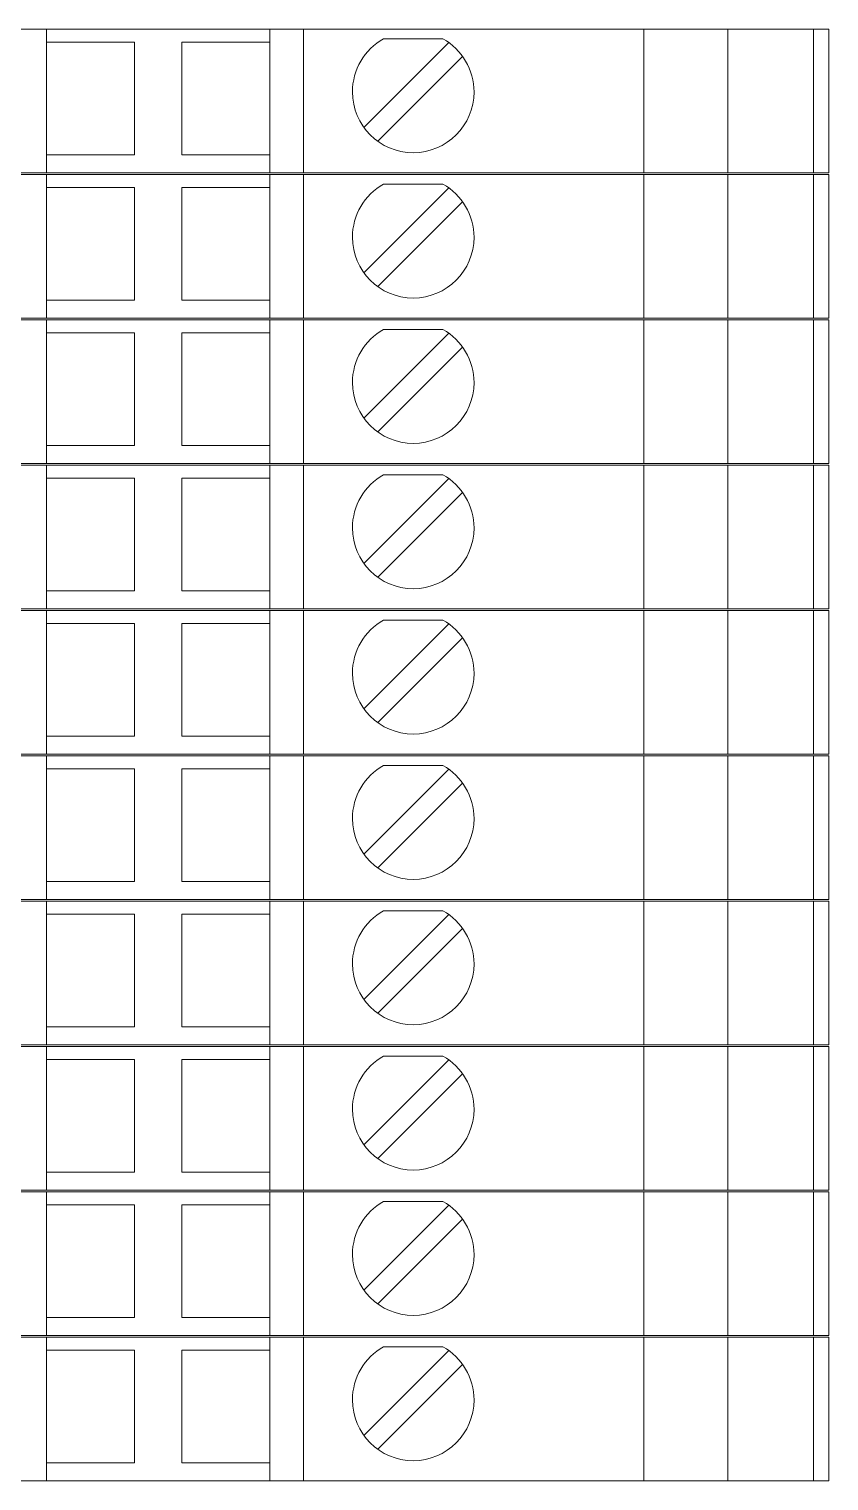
# Model space of a CAD drawing. Header units: millimetres. Extents: x 4962 to 7449, y 754 to 2938.
# Drawn here: x 5690.4 to 5719, y 2289.6 to 2341.5 of the extents above; entities that cross this region are included whole.
import ezdxf

# ---------------------------------------------------------------- set-up
doc = ezdxf.new("R2010")
doc.units = ezdxf.units.MM
doc.layers.add('000-PI-Oprema', color=30, linetype='Continuous', lineweight=5)

msp = doc.modelspace()

# ---------------------------------------------------------------- linework, layer by layer
at = {"layer": '000-PI-Oprema', "color": 0, "linetype": 'ByBlock', "lineweight": 0}
for p, q in [((5690.996, 2341.519), (5689.796, 2341.519)), ((5690.996, 2341.519), (5690.996, 2341.519)), ((5690.996, 2341.519), (5698.996, 2341.519)), ((5690.996, 2341.519), (5690.996, 2336.369)), ((5698.996, 2341.519), (5698.996, 2341.519)), ((5700.196, 2341.519), (5698.996, 2341.519)), ((5698.996, 2336.369), (5698.996, 2341.519)), ((5718.996, 2341.519), (5700.196, 2341.519)), ((5700.196, 2336.369), (5700.196, 2341.519)), ((5712.373, 2336.369), (5712.373, 2341.519)), ((5715.373, 2336.369), (5715.373, 2341.519)), ((5718.449, 2341.519), (5718.449, 2336.369)), ((5718.996, 2336.369), (5718.996, 2341.519)), ((5690.996, 2341.044), (5690.996, 2341.044)), ((5690.996, 2341.044), (5694.146, 2341.044)), ((5694.146, 2341.044), (5694.146, 2337.019)), ((5694.146, 2341.044), (5694.146, 2341.044)), ((5695.846, 2337.019), (5695.846, 2341.044)), ((5695.846, 2341.044), (5695.846, 2341.044)), ((5695.846, 2341.044), (5698.996, 2341.044)), ((5698.996, 2341.044), (5698.996, 2341.044)), ((5705.392, 2341.034), (5702.356, 2337.999)), ((5703.063, 2341.169), (5705.18, 2341.169)), ((5703.063, 2341.169), (5703.063, 2341.169)), ((5705.18, 2341.169), (5705.18, 2341.169)), ((5700.196, 2340.569), (5700.196, 2337.969)), ((5700.196, 2340.569), (5700.196, 2340.569)), ((5702.851, 2337.504), (5705.887, 2340.539)), ((5700.196, 2337.969), (5700.196, 2337.969)), ((5690.996, 2337.019), (5690.996, 2337.019)), ((5694.146, 2337.019), (5690.996, 2337.019)), ((5694.146, 2337.019), (5694.146, 2337.019)), ((5698.996, 2337.019), (5695.846, 2337.019)), ((5695.846, 2337.019), (5695.846, 2337.019)), ((5698.996, 2337.019), (5698.996, 2337.019)), ((5690.996, 2336.369), (5689.796, 2336.369)), ((5690.996, 2336.319), (5689.796, 2336.319)), ((5690.996, 2336.369), (5698.996, 2336.369)), ((5690.996, 2336.369), (5690.996, 2336.369)), ((5690.996, 2336.319), (5690.996, 2336.319)), ((5690.996, 2336.319), (5698.996, 2336.319)), ((5690.996, 2336.319), (5690.996, 2331.169)), ((5700.196, 2336.369), (5698.996, 2336.369)), ((5698.996, 2336.369), (5698.996, 2336.369)), ((5698.996, 2336.319), (5698.996, 2336.319)), ((5700.196, 2336.319), (5698.996, 2336.319)), ((5698.996, 2331.169), (5698.996, 2336.319)), ((5718.996, 2336.369), (5700.196, 2336.369)), ((5718.996, 2336.319), (5700.196, 2336.319)), ((5700.196, 2331.169), (5700.196, 2336.319)), ((5712.373, 2331.169), (5712.373, 2336.319)), ((5715.373, 2331.169), (5715.373, 2336.319)), ((5718.996, 2336.369), (5718.314, 2336.369)), ((5718.449, 2336.319), (5718.449, 2331.169)), ((5718.996, 2331.169), (5718.996, 2336.319)), ((5690.996, 2335.844), (5690.996, 2335.844)), ((5690.996, 2335.844), (5694.146, 2335.844)), ((5694.146, 2335.844), (5694.146, 2331.819)), ((5694.146, 2335.844), (5694.146, 2335.844)), ((5695.846, 2331.819), (5695.846, 2335.844)), ((5695.846, 2335.844), (5695.846, 2335.844)), ((5695.846, 2335.844), (5698.996, 2335.844)), ((5698.996, 2335.844), (5698.996, 2335.844)), ((5705.392, 2335.834), (5702.356, 2332.799)), ((5703.063, 2335.969), (5705.18, 2335.969)), ((5703.063, 2335.969), (5703.063, 2335.969)), ((5705.18, 2335.969), (5705.18, 2335.969)), ((5700.196, 2335.369), (5700.196, 2332.769)), ((5700.196, 2335.369), (5700.196, 2335.369)), ((5702.851, 2332.304), (5705.887, 2335.339)), ((5700.196, 2332.769), (5700.196, 2332.769)), ((5690.996, 2331.819), (5690.996, 2331.819)), ((5694.146, 2331.819), (5690.996, 2331.819)), ((5694.146, 2331.819), (5694.146, 2331.819)), ((5698.996, 2331.819), (5695.846, 2331.819)), ((5695.846, 2331.819), (5695.846, 2331.819)), ((5698.996, 2331.819), (5698.996, 2331.819)), ((5690.996, 2331.169), (5689.796, 2331.169)), ((5690.996, 2331.119), (5689.796, 2331.119)), ((5690.996, 2331.169), (5698.996, 2331.169)), ((5690.996, 2331.169), (5690.996, 2331.169)), ((5690.996, 2331.119), (5690.996, 2331.119)), ((5690.996, 2331.119), (5698.996, 2331.119)), ((5690.996, 2331.119), (5690.996, 2325.969)), ((5700.196, 2331.169), (5698.996, 2331.169)), ((5698.996, 2331.169), (5698.996, 2331.169)), ((5698.996, 2331.119), (5698.996, 2331.119)), ((5700.196, 2331.119), (5698.996, 2331.119)), ((5698.996, 2325.969), (5698.996, 2331.119)), ((5718.996, 2331.169), (5700.196, 2331.169)), ((5718.996, 2331.119), (5700.196, 2331.119)), ((5700.196, 2325.969), (5700.196, 2331.119)), ((5712.373, 2325.969), (5712.373, 2331.119)), ((5715.373, 2325.969), (5715.373, 2331.119)), ((5718.996, 2331.169), (5718.314, 2331.169)), ((5718.449, 2331.119), (5718.449, 2325.969)), ((5718.996, 2325.969), (5718.996, 2331.119)), ((5690.996, 2330.644), (5690.996, 2330.644)), ((5690.996, 2330.644), (5694.146, 2330.644)), ((5694.146, 2330.644), (5694.146, 2326.619)), ((5694.146, 2330.644), (5694.146, 2330.644)), ((5695.846, 2326.619), (5695.846, 2330.644)), ((5695.846, 2330.644), (5695.846, 2330.644)), ((5695.846, 2330.644), (5698.996, 2330.644)), ((5698.996, 2330.644), (5698.996, 2330.644)), ((5705.392, 2330.634), (5702.356, 2327.599)), ((5703.063, 2330.769), (5705.18, 2330.769)), ((5703.063, 2330.769), (5703.063, 2330.769)), ((5705.18, 2330.769), (5705.18, 2330.769)), ((5700.196, 2330.169), (5700.196, 2327.569)), ((5700.196, 2330.169), (5700.196, 2330.169)), ((5702.851, 2327.104), (5705.887, 2330.139)), ((5700.196, 2327.569), (5700.196, 2327.569)), ((5690.996, 2326.619), (5690.996, 2326.619)), ((5694.146, 2326.619), (5690.996, 2326.619)), ((5694.146, 2326.619), (5694.146, 2326.619)), ((5698.996, 2326.619), (5695.846, 2326.619)), ((5695.846, 2326.619), (5695.846, 2326.619)), ((5698.996, 2326.619), (5698.996, 2326.619)), ((5690.996, 2325.969), (5689.796, 2325.969)), ((5690.996, 2325.919), (5689.796, 2325.919)), ((5690.996, 2325.969), (5698.996, 2325.969)), ((5690.996, 2325.969), (5690.996, 2325.969)), ((5690.996, 2325.919), (5690.996, 2325.919)), ((5690.996, 2325.919), (5698.996, 2325.919)), ((5690.996, 2325.919), (5690.996, 2320.769)), ((5700.196, 2325.969), (5698.996, 2325.969)), ((5698.996, 2325.969), (5698.996, 2325.969)), ((5698.996, 2325.919), (5698.996, 2325.919)), ((5700.196, 2325.919), (5698.996, 2325.919)), ((5698.996, 2320.769), (5698.996, 2325.919)), ((5718.996, 2325.969), (5700.196, 2325.969)), ((5718.996, 2325.919), (5700.196, 2325.919)), ((5700.196, 2320.769), (5700.196, 2325.919)), ((5712.373, 2320.769), (5712.373, 2325.919)), ((5715.373, 2320.769), (5715.373, 2325.919)), ((5718.996, 2325.969), (5718.314, 2325.969)), ((5718.449, 2325.919), (5718.449, 2320.769)), ((5718.996, 2320.769), (5718.996, 2325.919)), ((5690.996, 2325.444), (5690.996, 2325.444)), ((5690.996, 2325.444), (5694.146, 2325.444)), ((5694.146, 2325.444), (5694.146, 2321.419)), ((5694.146, 2325.444), (5694.146, 2325.444)), ((5695.846, 2321.419), (5695.846, 2325.444)), ((5695.846, 2325.444), (5695.846, 2325.444)), ((5695.846, 2325.444), (5698.996, 2325.444)), ((5698.996, 2325.444), (5698.996, 2325.444)), ((5705.392, 2325.434), (5702.356, 2322.399)), ((5703.063, 2325.569), (5705.18, 2325.569)), ((5703.063, 2325.569), (5703.063, 2325.569)), ((5705.18, 2325.569), (5705.18, 2325.569)), ((5700.196, 2324.969), (5700.196, 2322.369)), ((5700.196, 2324.969), (5700.196, 2324.969)), ((5702.851, 2321.904), (5705.887, 2324.939)), ((5700.196, 2322.369), (5700.196, 2322.369)), ((5690.996, 2321.419), (5690.996, 2321.419)), ((5694.146, 2321.419), (5690.996, 2321.419)), ((5694.146, 2321.419), (5694.146, 2321.419)), ((5698.996, 2321.419), (5695.846, 2321.419)), ((5695.846, 2321.419), (5695.846, 2321.419)), ((5698.996, 2321.419), (5698.996, 2321.419)), ((5690.996, 2320.769), (5689.796, 2320.769)), ((5690.996, 2320.719), (5689.796, 2320.719)), ((5690.996, 2320.769), (5698.996, 2320.769)), ((5690.996, 2320.769), (5690.996, 2320.769)), ((5690.996, 2320.719), (5690.996, 2320.719)), ((5690.996, 2320.719), (5698.996, 2320.719)), ((5690.996, 2320.719), (5690.996, 2315.569)), ((5700.196, 2320.769), (5698.996, 2320.769)), ((5698.996, 2320.769), (5698.996, 2320.769)), ((5698.996, 2320.719), (5698.996, 2320.719)), ((5700.196, 2320.719), (5698.996, 2320.719)), ((5698.996, 2315.569), (5698.996, 2320.719)), ((5718.996, 2320.769), (5700.196, 2320.769)), ((5718.996, 2320.719), (5700.196, 2320.719)), ((5700.196, 2315.569), (5700.196, 2320.719)), ((5712.373, 2315.569), (5712.373, 2320.719)), ((5715.373, 2315.569), (5715.373, 2320.719)), ((5718.996, 2320.769), (5718.314, 2320.769)), ((5718.449, 2320.719), (5718.449, 2315.569)), ((5718.996, 2315.569), (5718.996, 2320.719)), ((5690.996, 2320.244), (5690.996, 2320.244)), ((5690.996, 2320.244), (5694.146, 2320.244)), ((5694.146, 2320.244), (5694.146, 2316.219)), ((5694.146, 2320.244), (5694.146, 2320.244)), ((5695.846, 2316.219), (5695.846, 2320.244)), ((5695.846, 2320.244), (5695.846, 2320.244)), ((5695.846, 2320.244), (5698.996, 2320.244)), ((5698.996, 2320.244), (5698.996, 2320.244)), ((5705.392, 2320.234), (5702.356, 2317.199)), ((5703.063, 2320.369), (5705.18, 2320.369)), ((5703.063, 2320.369), (5703.063, 2320.369)), ((5705.18, 2320.369), (5705.18, 2320.369)), ((5700.196, 2319.769), (5700.196, 2317.169)), ((5700.196, 2319.769), (5700.196, 2319.769)), ((5702.851, 2316.704), (5705.887, 2319.739)), ((5700.196, 2317.169), (5700.196, 2317.169)), ((5690.996, 2316.219), (5690.996, 2316.219)), ((5694.146, 2316.219), (5690.996, 2316.219)), ((5694.146, 2316.219), (5694.146, 2316.219)), ((5698.996, 2316.219), (5695.846, 2316.219)), ((5695.846, 2316.219), (5695.846, 2316.219)), ((5698.996, 2316.219), (5698.996, 2316.219)), ((5690.996, 2315.569), (5689.796, 2315.569)), ((5690.996, 2315.519), (5689.796, 2315.519)), ((5690.996, 2315.569), (5698.996, 2315.569)), ((5690.996, 2315.569), (5690.996, 2315.569)), ((5690.996, 2315.519), (5690.996, 2315.519)), ((5690.996, 2315.519), (5698.996, 2315.519)), ((5690.996, 2315.519), (5690.996, 2310.369)), ((5700.196, 2315.569), (5698.996, 2315.569)), ((5698.996, 2315.569), (5698.996, 2315.569)), ((5698.996, 2315.519), (5698.996, 2315.519)), ((5700.196, 2315.519), (5698.996, 2315.519)), ((5698.996, 2310.369), (5698.996, 2315.519)), ((5718.996, 2315.569), (5700.196, 2315.569)), ((5718.996, 2315.519), (5700.196, 2315.519)), ((5700.196, 2310.369), (5700.196, 2315.519)), ((5712.373, 2310.369), (5712.373, 2315.519)), ((5715.373, 2310.369), (5715.373, 2315.519)), ((5718.996, 2315.569), (5718.314, 2315.569)), ((5718.449, 2315.519), (5718.449, 2310.369)), ((5718.996, 2310.369), (5718.996, 2315.519)), ((5690.996, 2315.044), (5690.996, 2315.044)), ((5690.996, 2315.044), (5694.146, 2315.044)), ((5694.146, 2315.044), (5694.146, 2311.019)), ((5694.146, 2315.044), (5694.146, 2315.044)), ((5695.846, 2311.019), (5695.846, 2315.044)), ((5695.846, 2315.044), (5695.846, 2315.044)), ((5695.846, 2315.044), (5698.996, 2315.044)), ((5698.996, 2315.044), (5698.996, 2315.044)), ((5705.392, 2315.034), (5702.356, 2311.999)), ((5703.063, 2315.169), (5705.18, 2315.169)), ((5703.063, 2315.169), (5703.063, 2315.169)), ((5705.18, 2315.169), (5705.18, 2315.169)), ((5700.196, 2314.569), (5700.196, 2311.969)), ((5700.196, 2314.569), (5700.196, 2314.569)), ((5702.851, 2311.504), (5705.887, 2314.539)), ((5700.196, 2311.969), (5700.196, 2311.969)), ((5690.996, 2311.019), (5690.996, 2311.019)), ((5694.146, 2311.019), (5690.996, 2311.019)), ((5694.146, 2311.019), (5694.146, 2311.019)), ((5698.996, 2311.019), (5695.846, 2311.019)), ((5695.846, 2311.019), (5695.846, 2311.019)), ((5698.996, 2311.019), (5698.996, 2311.019)), ((5690.996, 2310.369), (5689.796, 2310.369)), ((5690.996, 2310.319), (5689.796, 2310.319)), ((5690.996, 2310.369), (5698.996, 2310.369)), ((5690.996, 2310.369), (5690.996, 2310.369)), ((5690.996, 2310.319), (5690.996, 2310.319)), ((5690.996, 2310.319), (5698.996, 2310.319)), ((5690.996, 2310.319), (5690.996, 2305.169)), ((5700.196, 2310.369), (5698.996, 2310.369)), ((5698.996, 2310.369), (5698.996, 2310.369)), ((5698.996, 2310.319), (5698.996, 2310.319)), ((5700.196, 2310.319), (5698.996, 2310.319)), ((5698.996, 2305.169), (5698.996, 2310.319)), ((5718.996, 2310.369), (5700.196, 2310.369)), ((5718.996, 2310.319), (5700.196, 2310.319)), ((5700.196, 2305.169), (5700.196, 2310.319)), ((5712.373, 2305.169), (5712.373, 2310.319)), ((5715.373, 2305.169), (5715.373, 2310.319)), ((5718.996, 2310.369), (5718.314, 2310.369)), ((5718.449, 2310.319), (5718.449, 2305.169)), ((5718.996, 2305.169), (5718.996, 2310.319)), ((5690.996, 2309.844), (5690.996, 2309.844)), ((5690.996, 2309.844), (5694.146, 2309.844)), ((5694.146, 2309.844), (5694.146, 2305.819)), ((5694.146, 2309.844), (5694.146, 2309.844)), ((5695.846, 2305.819), (5695.846, 2309.844)), ((5695.846, 2309.844), (5695.846, 2309.844)), ((5695.846, 2309.844), (5698.996, 2309.844)), ((5698.996, 2309.844), (5698.996, 2309.844)), ((5705.392, 2309.834), (5702.356, 2306.799)), ((5703.063, 2309.969), (5705.18, 2309.969)), ((5703.063, 2309.969), (5703.063, 2309.969)), ((5705.18, 2309.969), (5705.18, 2309.969)), ((5700.196, 2309.369), (5700.196, 2306.769)), ((5700.196, 2309.369), (5700.196, 2309.369)), ((5702.851, 2306.304), (5705.887, 2309.339)), ((5700.196, 2306.769), (5700.196, 2306.769)), ((5690.996, 2305.819), (5690.996, 2305.819)), ((5694.146, 2305.819), (5690.996, 2305.819)), ((5694.146, 2305.819), (5694.146, 2305.819)), ((5698.996, 2305.819), (5695.846, 2305.819)), ((5695.846, 2305.819), (5695.846, 2305.819)), ((5698.996, 2305.819), (5698.996, 2305.819)), ((5690.996, 2305.169), (5689.796, 2305.169)), ((5690.996, 2305.119), (5689.796, 2305.119)), ((5690.996, 2305.169), (5698.996, 2305.169)), ((5690.996, 2305.169), (5690.996, 2305.169)), ((5690.996, 2305.119), (5690.996, 2305.119)), ((5690.996, 2305.119), (5698.996, 2305.119)), ((5690.996, 2305.119), (5690.996, 2299.969)), ((5700.196, 2305.169), (5698.996, 2305.169)), ((5698.996, 2305.169), (5698.996, 2305.169)), ((5698.996, 2305.119), (5698.996, 2305.119)), ((5700.196, 2305.119), (5698.996, 2305.119)), ((5698.996, 2299.969), (5698.996, 2305.119)), ((5718.996, 2305.169), (5700.196, 2305.169)), ((5718.996, 2305.119), (5700.196, 2305.119)), ((5700.196, 2299.969), (5700.196, 2305.119)), ((5712.373, 2299.969), (5712.373, 2305.119)), ((5715.373, 2299.969), (5715.373, 2305.119)), ((5718.996, 2305.169), (5718.314, 2305.169)), ((5718.449, 2305.119), (5718.449, 2299.969)), ((5718.996, 2299.969), (5718.996, 2305.119)), ((5690.996, 2304.644), (5690.996, 2304.644)), ((5690.996, 2304.644), (5694.146, 2304.644)), ((5694.146, 2304.644), (5694.146, 2300.619)), ((5694.146, 2304.644), (5694.146, 2304.644)), ((5695.846, 2300.619), (5695.846, 2304.644)), ((5695.846, 2304.644), (5695.846, 2304.644)), ((5695.846, 2304.644), (5698.996, 2304.644)), ((5698.996, 2304.644), (5698.996, 2304.644)), ((5705.392, 2304.634), (5702.356, 2301.599)), ((5703.063, 2304.769), (5705.18, 2304.769)), ((5703.063, 2304.769), (5703.063, 2304.769)), ((5705.18, 2304.769), (5705.18, 2304.769)), ((5700.196, 2304.169), (5700.196, 2301.569)), ((5700.196, 2304.169), (5700.196, 2304.169)), ((5702.851, 2301.104), (5705.887, 2304.139)), ((5700.196, 2301.569), (5700.196, 2301.569)), ((5690.996, 2300.619), (5690.996, 2300.619)), ((5694.146, 2300.619), (5690.996, 2300.619)), ((5694.146, 2300.619), (5694.146, 2300.619)), ((5698.996, 2300.619), (5695.846, 2300.619)), ((5695.846, 2300.619), (5695.846, 2300.619)), ((5698.996, 2300.619), (5698.996, 2300.619)), ((5690.996, 2299.969), (5689.796, 2299.969)), ((5690.996, 2299.919), (5689.796, 2299.919)), ((5690.996, 2299.969), (5698.996, 2299.969)), ((5690.996, 2299.969), (5690.996, 2299.969)), ((5690.996, 2299.919), (5690.996, 2299.919)), ((5690.996, 2299.919), (5698.996, 2299.919)), ((5690.996, 2299.919), (5690.996, 2294.769)), ((5700.196, 2299.969), (5698.996, 2299.969)), ((5698.996, 2299.969), (5698.996, 2299.969)), ((5698.996, 2299.919), (5698.996, 2299.919)), ((5700.196, 2299.919), (5698.996, 2299.919)), ((5698.996, 2294.769), (5698.996, 2299.919)), ((5718.996, 2299.969), (5700.196, 2299.969)), ((5718.996, 2299.919), (5700.196, 2299.919)), ((5700.196, 2294.769), (5700.196, 2299.919)), ((5712.373, 2294.769), (5712.373, 2299.919)), ((5715.373, 2294.769), (5715.373, 2299.919)), ((5718.996, 2299.969), (5718.314, 2299.969)), ((5718.449, 2299.919), (5718.449, 2294.769)), ((5718.996, 2294.769), (5718.996, 2299.919)), ((5690.996, 2299.444), (5690.996, 2299.444)), ((5690.996, 2299.444), (5694.146, 2299.444)), ((5694.146, 2299.444), (5694.146, 2295.419)), ((5694.146, 2299.444), (5694.146, 2299.444)), ((5695.846, 2295.419), (5695.846, 2299.444)), ((5695.846, 2299.444), (5695.846, 2299.444)), ((5695.846, 2299.444), (5698.996, 2299.444)), ((5698.996, 2299.444), (5698.996, 2299.444)), ((5705.392, 2299.434), (5702.356, 2296.399)), ((5703.063, 2299.569), (5705.18, 2299.569)), ((5703.063, 2299.569), (5703.063, 2299.569)), ((5705.18, 2299.569), (5705.18, 2299.569)), ((5700.196, 2298.969), (5700.196, 2296.369)), ((5700.196, 2298.969), (5700.196, 2298.969)), ((5702.851, 2295.904), (5705.887, 2298.939)), ((5700.196, 2296.369), (5700.196, 2296.369)), ((5690.996, 2295.419), (5690.996, 2295.419)), ((5694.146, 2295.419), (5690.996, 2295.419)), ((5694.146, 2295.419), (5694.146, 2295.419)), ((5698.996, 2295.419), (5695.846, 2295.419)), ((5695.846, 2295.419), (5695.846, 2295.419)), ((5698.996, 2295.419), (5698.996, 2295.419)), ((5690.996, 2294.769), (5689.796, 2294.769)), ((5690.996, 2294.719), (5689.796, 2294.719)), ((5690.996, 2294.769), (5698.996, 2294.769)), ((5690.996, 2294.769), (5690.996, 2294.769)), ((5690.996, 2294.719), (5690.996, 2294.719)), ((5690.996, 2294.719), (5698.996, 2294.719)), ((5690.996, 2294.719), (5690.996, 2289.569)), ((5700.196, 2294.769), (5698.996, 2294.769)), ((5698.996, 2294.769), (5698.996, 2294.769)), ((5698.996, 2294.719), (5698.996, 2294.719)), ((5700.196, 2294.719), (5698.996, 2294.719)), ((5698.996, 2289.569), (5698.996, 2294.719)), ((5718.996, 2294.769), (5700.196, 2294.769)), ((5718.996, 2294.719), (5700.196, 2294.719)), ((5700.196, 2289.569), (5700.196, 2294.719)), ((5712.373, 2289.569), (5712.373, 2294.719)), ((5715.373, 2289.569), (5715.373, 2294.719)), ((5718.996, 2294.769), (5718.314, 2294.769)), ((5718.449, 2294.719), (5718.449, 2289.569)), ((5718.996, 2289.569), (5718.996, 2294.719)), ((5690.996, 2294.244), (5690.996, 2294.244)), ((5690.996, 2294.244), (5694.146, 2294.244)), ((5694.146, 2294.244), (5694.146, 2290.219)), ((5694.146, 2294.244), (5694.146, 2294.244)), ((5695.846, 2290.219), (5695.846, 2294.244)), ((5695.846, 2294.244), (5695.846, 2294.244)), ((5695.846, 2294.244), (5698.996, 2294.244)), ((5698.996, 2294.244), (5698.996, 2294.244)), ((5705.392, 2294.234), (5702.356, 2291.199)), ((5703.063, 2294.369), (5705.18, 2294.369)), ((5703.063, 2294.369), (5703.063, 2294.369)), ((5705.18, 2294.369), (5705.18, 2294.369)), ((5700.196, 2293.769), (5700.196, 2291.169)), ((5700.196, 2293.769), (5700.196, 2293.769)), ((5702.851, 2290.704), (5705.887, 2293.739)), ((5700.196, 2291.169), (5700.196, 2291.169)), ((5690.996, 2290.219), (5690.996, 2290.219)), ((5694.146, 2290.219), (5690.996, 2290.219)), ((5694.146, 2290.219), (5694.146, 2290.219)), ((5698.996, 2290.219), (5695.846, 2290.219)), ((5695.846, 2290.219), (5695.846, 2290.219)), ((5698.996, 2290.219), (5698.996, 2290.219)), ((5690.996, 2289.569), (5689.796, 2289.569)), ((5690.996, 2289.569), (5698.996, 2289.569)), ((5690.996, 2289.569), (5690.996, 2289.569)), ((5700.196, 2289.569), (5698.996, 2289.569)), ((5698.996, 2289.569), (5698.996, 2289.569)), ((5718.996, 2289.569), (5700.196, 2289.569)), ((5718.996, 2289.569), (5718.314, 2289.569))]:
    msp.add_line(p, q, dxfattribs=at)
for centre, start, end in [((5704.121, 2339.269), 119.1246, 180), ((5704.121, 2339.269), 0, 60.8754), ((5704.121, 2339.269), 180, 0), ((5704.121, 2334.069), 119.1246, 180), ((5704.121, 2334.069), 0, 60.8754), ((5704.121, 2334.069), 180, 0), ((5704.121, 2328.869), 119.1246, 180), ((5704.121, 2328.869), 0, 60.8754), ((5704.121, 2328.869), 180, 0), ((5704.121, 2323.669), 119.1246, 180), ((5704.121, 2323.669), 0, 60.8754), ((5704.121, 2323.669), 180, 0), ((5704.121, 2318.469), 119.1246, 180), ((5704.121, 2318.469), 0, 60.8754), ((5704.121, 2318.469), 180, 0), ((5704.121, 2313.269), 119.1246, 180), ((5704.121, 2313.269), 0, 60.8754), ((5704.121, 2313.269), 180, 0), ((5704.121, 2308.069), 119.1246, 180), ((5704.121, 2308.069), 0, 60.8754), ((5704.121, 2308.069), 180, 0), ((5704.121, 2302.869), 119.1246, 180), ((5704.121, 2302.869), 0, 60.8754), ((5704.121, 2302.869), 180, 0), ((5704.121, 2297.669), 119.1246, 180), ((5704.121, 2297.669), 0, 60.8754), ((5704.121, 2297.669), 180, 0), ((5704.121, 2292.469), 119.1246, 180), ((5704.121, 2292.469), 0, 60.8754), ((5704.121, 2292.469), 180, 0)]:
    msp.add_arc(centre, 2.175, start, end, dxfattribs=at)

doc.saveas('drawing.dxf')
